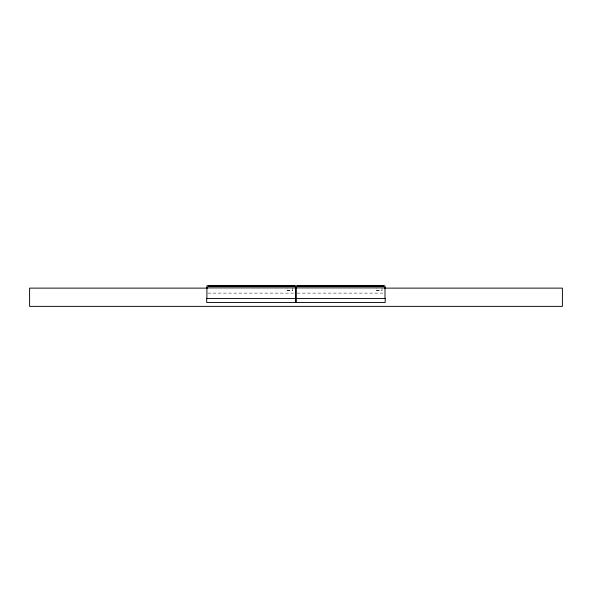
<?xml version="1.0" encoding="UTF-8"?>
<svg xmlns="http://www.w3.org/2000/svg" width="592" height="592" viewBox="0 0 592 592"><rect width="100%" height="100%" fill="white"/><g stroke="black" fill="none" stroke-linecap="round" stroke-linejoin="round"><path stroke-width="0.44" stroke-dasharray="2.96 2.22" d="M287.009 290.443L292.729 290.443M376.297 290.443L382.025 290.443M207.829 293.114L294.779 293.114M297.125 293.114L384.075 293.114M382.025 288.104L382.025 290.546L376.297 290.546L376.297 288.001M292.729 288.104L292.729 290.546L287.009 290.546L287.009 288.001"/><path stroke-width="0.89" d="M206.904 287.897L295.704 287.897M296.2 287.897L385 287.897M207.2 288.126L29.6 288.126L29.6 306.375L562.4 306.375L562.4 288.126L384.8 288.126M385 298.538L385 285.921L296.2 285.921L296.2 298.538M383.875 285.921L297.347 285.921M383.675 285.625L383.675 286.017L297.539 286.017L297.539 285.625M296 298.538L296 302.482M295.904 298.538L295.904 302.482M295.704 298.538L295.704 285.921L206.904 285.921L206.904 298.538M294.579 285.921L208.051 285.921M294.387 285.625L294.387 286.017L208.251 286.017L208.251 285.625M385.192 298.538L206.704 298.538L206.704 302.482L385.192 302.482L385.192 298.538"/></g></svg>
